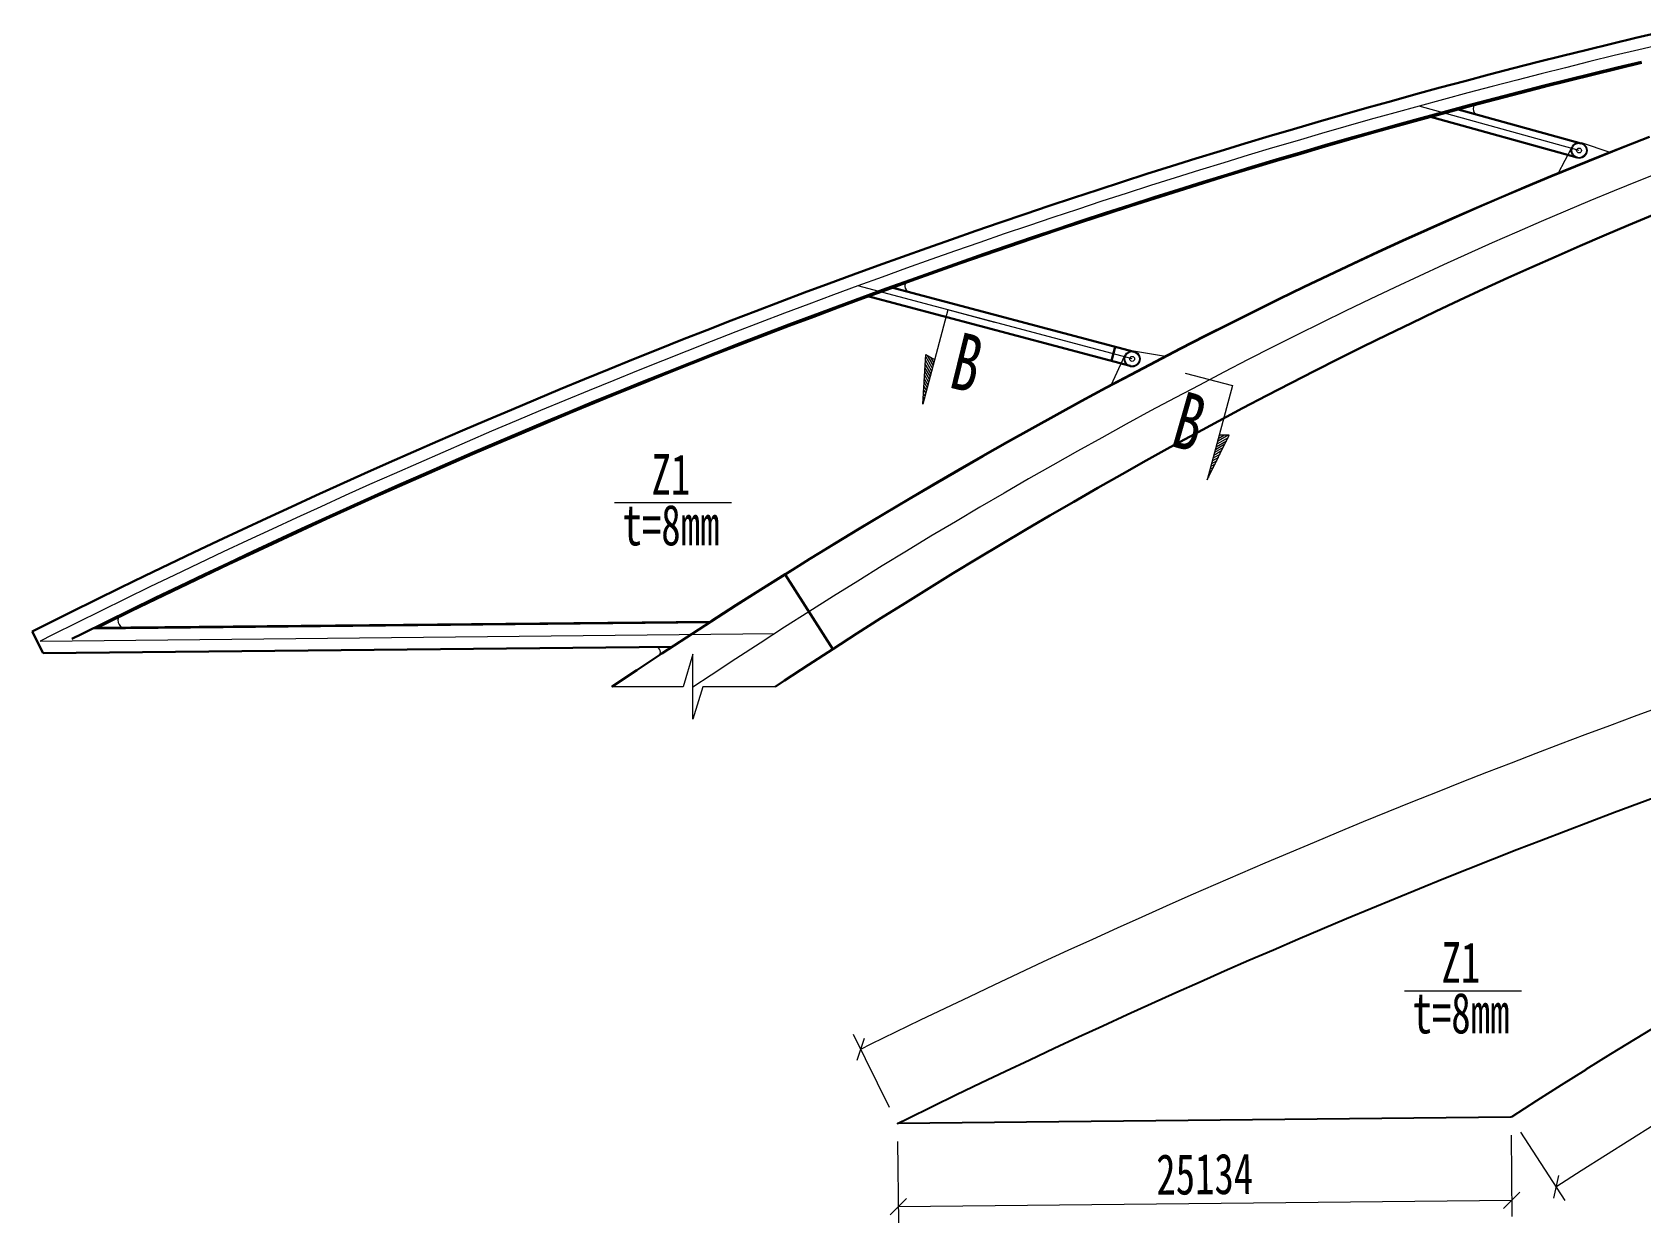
# Model space of a CAD drawing. Header units: millimetres. Extents: x 540604 to 792292, y 37533 to 153832.
# Drawn here: x 540604 to 606518, y 79254 to 128038 of the extents above; entities that cross this region are included whole.
import ezdxf
from ezdxf.enums import TextEntityAlignment as Align

# ---------------------------------------------------------------- set-up
doc = ezdxf.new("R2010")
doc.units = ezdxf.units.MM
doc.linetypes.add('CENTER2', pattern=[28.575, 19.05, -3.175, 3.175, -3.175])
doc.layers.get('Defpoints').update_dxf_attribs({"color": 8})
for name, color, linetype, lineweight in [('Dim', 4, 'Continuous', 15), ('文字', 7, 'Continuous', 15), ('标注', 4, 'Continuous', 13), ('桥 构造粗实', 1, 'Continuous', 30), ('横隔板', 6, 'CENTER2', 18), ('细实线', 4, 'Continuous', 15), ('钢板粗线', 1, 'Continuous', 25)]:
    doc.layers.add(name, color=color, linetype=linetype, lineweight=lineweight)
doc.styles.add('111', font='', dxfattribs={"width": 0.7})
doc.styles.add('BM_Dim', font='', dxfattribs={"width": 0.85})
doc.styles.get('111').set_extended_font_data('仿宋_GB2312')
doc.styles.get('BM_Dim').set_extended_font_data('仿宋_GB2312')
doc.dimstyles.new('200', dxfattribs={"dimscale": 0, "dimtxt": 2.5, "dimasz": 1, "dimexe": 1, "dimexo": 1, "dimgap": 0.6, "dimtad": 1, "dimdec": 0, "dimdsep": 46, "dimtxsty": '111', "dimblk": 'OBLIQUE', "dimcen": 0, "dimclrd": 4, "dimclre": 4, "dimclrt": 4, "dimadec": 1, "dimazin": 2, "dimtfac": 1, "dimtdec": 0, "dimtix": 1, "dimtmove": 2, "dimatfit": 3, "dimfxl": 4, "dimfxlon": 1, "dimtolj": 1, "dimlwd": -1, "dimlwe": -1, "dimarcsym": 0})

# ---------------------------------------------------------------- blocks, each defined once
blk = doc.blocks.new('拱')
at = {"color": 4}
blk.add_lwpolyline([(12744, 4200), (9779, 4200), (9379, 2866), (9379, 5533), (8979, 4200), (8446, 4200), (6060, 4200)], dxfattribs=at)
at = {"layer": '标注', "color": 8, "ltscale": 550}
for p, q in [((45686, 26172), (39130, 27993)), ((46958, 26090), (45789, 26480)), ((44834, 25230), (45397, 26321)), ((27373, 17632), (16130, 20622)), ((28745, 17730), (27427, 17952)), ((26520, 16556), (27077, 17767)), ((-17370, 6071), (12733, 6379))]:
    blk.add_line(p, q, dxfattribs=at)
for points in [[(49130, 30532), (48130, 30297), (47130, 30057), (46130, 29813), (45130, 29565), (44130, 29313), (43130, 29057), (42130, 28797), (41130, 28533), (40130, 28265), (39130, 27993), (38130, 27717), (37130, 27437), (36130, 27152), (35130, 26864), (34130, 26572), (33130, 26276), (32130, 25975), (31130, 25671), (30130, 25363), (29130, 25050), (28130, 24734), (27130, 24413), (26130, 24089), (25130, 23760), (24130, 23428), (23130, 23091), (22130, 22751), (21130, 22406), (20130, 22057), (19130, 21704), (18130, 21348), (17130, 20987), (16130, 20622), (15130, 20253), (14130, 19880), (13130, 19504), (12130, 19123), (11130, 18738), (10130, 18349), (9130, 17956), (8130, 17559), (7130, 17158), (6130, 16752), (5130, 16343), (4130, 15930), (3130, 15513), (2130, 15092), (1130, 14666), (130, 14237), (-870, 13804), (-1870, 13366), (-2870, 12925), (-3870, 12480), (-4870, 12030), (-5870, 11577), (-6870, 11119), (-7870, 10658), (-8870, 10192), (-9870, 9722), (-10870, 9249), (-11870, 8771), (-12870, 8289), (-13870, 7804), (-14870, 7314), (-15870, 6820), (-16870, 6322), (-17370, 6071)], [(49130, 25324), (48130, 24924), (47130, 24518), (46130, 24104), (45130, 23684), (44130, 23257), (43130, 22824), (42130, 22383), (41130, 21936), (40130, 21481), (39130, 21020), (38130, 20552), (37130, 20078), (36130, 19596), (35130, 19108), (34130, 18613), (33130, 18111), (32130, 17602), (31130, 17086), (30130, 16563), (29130, 16034), (28130, 15498), (27130, 14955), (26130, 14405), (25130, 13848), (24130, 13285), (23130, 12714), (22130, 12137), (21130, 11553), (20130, 10962), (19130, 10365), (18130, 9760), (17130, 9149), (16130, 8531), (15130, 7906), (14130, 7274), (13130, 6635), (12130, 5990), (11130, 5338), (10130, 4678), (9379, 4178)]]:
    blk.add_lwpolyline(points, dxfattribs=at)
for centre, radius in [((45686, 26172), 325), ((45686, 26172), 300), ((45686, 26172), 100), ((27373, 17632), 325), ((27373, 17632), 300), ((27373, 17632), 100)]:
    blk.add_circle(centre, radius, dxfattribs=at)
blk.add_arc((41591, 27880), 250, 105.00597, 254.47627, dxfattribs=at)
at = {"layer": '标注', "color": 8}
for centre, radius, start, end in [((18304, 20613), 250, 109.83811, 255.10391), ((-13887, 6907), 300, 116.27999, 270.5858), ((7844, 5629), 200, 303.24831, 90.5858)]:
    blk.add_arc(centre, radius, start, end, dxfattribs=at)
at = {"layer": '桥 构造粗实', "color": 8}
for p, q in [((45766, 26461), (40642, 27884)), ((45605, 25883), (39507, 27577)), ((27450, 17922), (17467, 20577)), ((27295, 17342), (16482, 20218)), ((26522, 17547), (26677, 18127)), ((13154, 8803), (15107, 5745)), ((-15199, 6593), (10084, 6852)), ((-17249, 5573), (-17697, 6466)), ((-17249, 5573), (8524, 5836))]:
    blk.add_line(p, q, dxfattribs=at)
for points in [[(48575, 26725), (47564, 26330), (46552, 25929), (45540, 25520), (44529, 25105), (43517, 24682), (42506, 24253), (41494, 23817), (40482, 23374), (39470, 22924), (38458, 22467), (37447, 22003), (36435, 21533), (35423, 21055), (34411, 20571), (33399, 20079), (32387, 19581), (31375, 19076), (30363, 18564), (29351, 18045), (28339, 17519), (27327, 16986), (26315, 16447), (25303, 15900), (24291, 15347), (23279, 14787), (22267, 14219), (21255, 13645), (20243, 13064), (19231, 12477), (18219, 11882), (17206, 11280), (16194, 10672), (15182, 10056), (14170, 9434), (13158, 8805), (13154, 8803), (12146, 8169), (11134, 7526), (10121, 6876), (9109, 6220), (8097, 5556), (7085, 4886), (6073, 4208), (6060, 4200)], [(49017, 31019), (48015, 30783), (47013, 30543), (46011, 30298), (45009, 30050), (44007, 29798), (43005, 29541), (42004, 29281), (41002, 29016), (40000, 28748), (38998, 28475), (37996, 28198), (36995, 27918), (35993, 27633), (34991, 27344), (33989, 27052), (32987, 26755), (31986, 26454), (30984, 26149), (29982, 25840), (28980, 25527), (27979, 25210), (26977, 24889), (25975, 24564), (24973, 24235), (23972, 23902), (22970, 23565), (21968, 23224), (20967, 22878), (19965, 22529), (18963, 22176), (17962, 21818), (16960, 21457), (15958, 21092), (14957, 20722), (13955, 20349), (12953, 19971), (11952, 19590), (10950, 19204), (9948, 18814), (8947, 18421), (7945, 18023), (6943, 17621), (5942, 17216), (4940, 16806), (3939, 16392), (2937, 15974), (1936, 15552), (934, 15126), (-68, 14696), (-1069, 14262), (-2071, 13824), (-3072, 13382), (-4074, 12936), (-5075, 12486), (-6077, 12032), (-7078, 11573), (-8080, 11111), (-9081, 10645), (-10083, 10175), (-11084, 9700), (-12086, 9222), (-13087, 8739), (-14089, 8253), (-15090, 7763), (-16092, 7268), (-17093, 6769), (-17370, 6631)], [(48697, 23518), (47709, 23106), (46720, 22689), (45732, 22264), (44744, 21832), (43755, 21394), (42767, 20949), (41779, 20498), (40790, 20039), (39802, 19574), (38814, 19102), (37826, 18623), (36838, 18137), (35850, 17645), (34862, 17146), (33874, 16640), (32886, 16128), (31898, 15608), (30910, 15082), (29922, 14549), (28934, 14010), (27946, 13463), (26958, 12910), (25970, 12350), (24982, 11783), (23994, 11210), (23006, 10629), (22018, 10042), (21030, 9448), (20042, 8848), (19054, 8240), (18067, 7626), (17079, 7005), (16091, 6378), (15107, 5745), (14115, 5102), (13127, 4454), (12744, 4200)], [(48246, 29810), (47248, 29571), (46250, 29327), (45252, 29080), (44253, 28828), (43255, 28573), (42257, 28313), (41259, 28050), (40261, 27782), (39263, 27511), (38264, 27235), (37266, 26955), (36268, 26672), (35270, 26384), (34272, 26092), (33273, 25796), (32275, 25497), (31277, 25193), (30279, 24885), (29280, 24573), (28282, 24257), (27284, 23937), (26286, 23614), (25287, 23286), (24289, 22954), (23291, 22618), (22292, 22278), (21294, 21933), (20296, 21585), (19298, 21233), (18299, 20877), (17301, 20517), (16303, 20153), (15304, 19785), (14306, 19412), (13308, 19036), (12309, 18656), (11311, 18271), (10312, 17883), (9314, 17491), (8316, 17094), (7317, 16694), (6319, 16289), (5321, 15881), (4322, 15468), (3324, 15052), (2325, 14631), (1327, 14207), (328, 13778), (-670, 13345), (-1668, 12909), (-2667, 12468), (-3665, 12023), (-4664, 11574), (-5662, 11122), (-6661, 10665), (-7659, 10204), (-8658, 9739), (-9656, 9270), (-10655, 8797), (-11653, 8320), (-12652, 7839), (-13650, 7354), (-14649, 6865), (-15648, 6372), (-16070, 6162)], [(-17370, 6631), (-17370, 6631), (-17697, 6466)]]:
    blk.add_lwpolyline(points, dxfattribs=at)
at = {"layer": '横隔板', "color": 8}
blk.add_line((46303, 22507), (46302, 22509), dxfattribs=at)
blk = doc.blocks.new('_Oblique')
at = {"color": 0, "linetype": 'ByBlock', "lineweight": -2}
blk.add_line((-0.5, -0.5), (0.5, 0.5), dxfattribs=at)
blk = doc.blocks.new('*D17')
at = {"layer": 'Defpoints', "color": 0, "transparency": 16777216}
for p in [(576059, 83321), (601192, 83578), (601227, 80178)]:
    blk.add_point(p, dxfattribs=at)
at = {"layer": '细实线', "color": 4, "transparency": 16777216}
for p, q in [((576067, 82587), (576101, 79254)), ((601199, 82844), (601233, 79511)), ((576094, 79921), (601227, 80178))]:
    blk.add_line(p, q, dxfattribs=at)
at = {"layer": '细实线', "color": 4, "transparency": 16777216, "xscale": 666.6666666666667, "yscale": 666.6666666666667, "zscale": 666.6666666666667}
for p, rotation in [((601227, 80178), 0.5857953001402096), ((576094, 79921), 180.5857953001401)]:
    blk.add_blockref('_Oblique', p, dxfattribs=dict(at, rotation=rotation))
at = {"layer": '细实线', "color": 4, "transparency": 16777216, "insert": (588648, 81242), "char_height": 1666.7, "attachment_point": 5, "rotation": 0.5858, "style": '111'}
blk.add_mtext('\\A1;25134', dxfattribs=at)
blk = doc.blocks.new('剖面箭头')
at = {"ltscale": 10}
h = blk.add_hatch(dxfattribs=at)
h.set_pattern_fill('ANSI31', color=2, style=0)
h.set_pattern_definition([(45, (-182.99888, -777.8594), (-0.088388348, 0.088388348), [])])
h.paths.add_polyline_path([(6, -3), (3.15, -3), (3, -3.6)])
at = {"color": 3, "ltscale": 10}
blk.add_line((0, 0), (0, -3), dxfattribs=at)
at = {"color": 2, "ltscale": 10}
for p, q in [((0, -3), (6, -3)), ((6, -3), (3, -3.6)), ((3, -3.6), (3.15, -3))]:
    blk.add_line(p, q, dxfattribs=at)

msp = doc.modelspace()

# ---------------------------------------------------------------- linework, layer by layer
at = {"layer": '细实线'}
for p, q in [((564463.9, 108761.6), (569264.1, 108761.6)), ((596833.5, 88765.8), (601633.6, 88765.8))]:
    msp.add_line(p, q, dxfattribs=at)
at = {"layer": '细实线', "color": 4}
for p, q in [((575734.6, 83978.9), (574258.7, 86967.7)), ((601590.9, 82963.2), (603405.2, 80166.8))]:
    msp.add_line(p, q, dxfattribs=at)
for points in [[(574553.9, 86370), (574985.3, 86583), (575993.7, 87076.9), (577002, 87566.7), (578010.4, 88052.4), (579018.8, 88534.1), (580027.3, 89011.8), (581035.8, 89485.4), (582044.4, 89954.9), (583053, 90420.5), (584061.6, 90881.9), (585070.3, 91339.3), (586079, 91792.7), (587087.7, 92242), (588096.5, 92687.3), (589105.3, 93128.5), (590114.2, 93565.7), (591123.1, 93998.8), (592132, 94427.9), (593141, 94852.9), (594150, 95273.9), (595159.1, 95690.8), (596168.2, 96103.7), (597177.3, 96512.5), (598186.5, 96917.3), (599195.7, 97318), (600205, 97714.6), (601214.3, 98107.2), (602223.6, 98495.8), (603233, 98880.3), (604242.4, 99260.7), (605251.8, 99637.1), (606261.3, 100009.4), (607270.8, 100377.7)], [(607062.9, 83266.7), (606064.8, 82646.3), (605066.7, 82019.1), (604068.4, 81385), (603069.9, 80744), (603042.3, 80726.1)]]:
    msp.add_lwpolyline(points, dxfattribs=at)
at = {"layer": '钢板粗线'}
for points in [[(606872.5, 123755.1), (605860.9, 123360.3), (604849.3, 122958.7), (603837.6, 122550.1), (602825.9, 122134.6), (601814.2, 121712.2), (600802.4, 121282.9), (599790.7, 120846.7), (598778.9, 120403.6), (597767, 119953.6), (596755.2, 119496.7), (595743.3, 119032.9), (594731.4, 118562.2), (593719.4, 118084.6), (592707.5, 117600.2), (591695.5, 117108.8), (590683.5, 116610.5), (589671.5, 116105.3), (588659.5, 115593.3), (587647.4, 115074.3), (586635.3, 114548.5), (585623.3, 114015.7), (584611.2, 113476.1), (583599.1, 112929.6), (582587, 112376.2), (581574.8, 111815.9), (580562.7, 111248.7), (579550.5, 110674.6), (578538.4, 110093.6), (577526.2, 109505.8), (576514.1, 108911), (575501.9, 108309.4), (574489.7, 107700.9), (573477.5, 107085.4), (572465.3, 106463.2), (571453.1, 105834), (571449.4, 105831.6), (570440.9, 105197.9), (569428.8, 104555), (568416.6, 103905.2), (568382.1, 103882.8), (543249.5, 103625.8), (543676.1, 103836.4), (544674.5, 104325.4), (545672.8, 104810.4), (546671.2, 105291.3), (547669.6, 105768.2), (548667.9, 106241), (549666.3, 106709.9), (550664.6, 107174.7), (551662.9, 107635.5), (552661.3, 108092.2), (553659.6, 108544.9), (554657.9, 108993.6), (555656.2, 109438.3), (556654.5, 109878.9), (557652.8, 110315.5), (558651, 110748.1), (559649.3, 111176.7), (560647.6, 111601.2), (561645.8, 112021.7), (562644.1, 112438.2), (563642.3, 112850.6), (564640.6, 113259.1), (565638.8, 113663.5), (566637, 114063.8), (567635.2, 114460.2), (568633.4, 114852.5), (569631.6, 115240.8), (570629.8, 115625), (571628, 116005.3), (572626.1, 116381.5), (573624.3, 116753.7), (574622.5, 117121.8), (575620.6, 117486), (576618.8, 117846.1), (577616.9, 118202.1), (578615, 118554.2), (579613.2, 118902.2), (580611.3, 119246.2), (581609.4, 119586.2), (582607.5, 119922.1), (583605.6, 120254.1), (584603.7, 120582), (585601.8, 120905.8), (586599.8, 121225.7), (587597.9, 121541.5), (588596, 121853.3), (589594, 122161.1), (590592.1, 122464.8), (591590.1, 122764.5), (592588.1, 123060.2), (593586.2, 123351.9), (594584.2, 123639.5), (595582.2, 123923.2), (596580.2, 124202.8), (597578.2, 124478.3), (598576.2, 124749.9), (599574.2, 125017.4), (600572.2, 125280.9), (601570.2, 125540.4), (602568.1, 125795.8), (603566.1, 126047.3), (604564.1, 126294.7), (605562, 126538), (606560, 126777.4)], [(607299.4, 87396.4), (606287.2, 86781), (605275, 86158.7), (604262.8, 85529.6), (604259.1, 85527.2), (603250.7, 84893.5), (602238.5, 84250.6), (601226.3, 83600.8), (601191.8, 83578.4), (576059.3, 83321.4), (576485.8, 83532), (577484.2, 84021), (578482.5, 84505.9), (579480.9, 84986.9), (580479.3, 85463.8), (581477.6, 85936.6), (582476, 86405.4), (583474.3, 86870.3), (584472.6, 87331), (585471, 87787.8), (586469.3, 88240.5), (587467.6, 88689.2), (588465.9, 89133.9), (589464.2, 89574.5), (590462.5, 90011.1), (591460.7, 90443.7), (592459, 90872.3), (593457.3, 91296.8), (594455.5, 91717.3), (595453.8, 92133.8), (596452, 92546.2), (597450.3, 92954.6), (598448.5, 93359), (599446.7, 93759.4), (600444.9, 94155.8), (601443.1, 94548.1), (602441.3, 94936.4), (603439.5, 95320.6), (604437.7, 95700.9), (605435.9, 96077.1), (606434, 96449.2), (607432.2, 96817.4)]]:
    msp.add_lwpolyline(points, dxfattribs=at)

# ---------------------------------------------------------------- block references
at = {"layer": 'Dim', "yscale": 666.6666666666667, "zscale": 666.6666666666667}
for p, xscale, rotation in [((580053.1, 116145.8), 666.6666666666667, 255.1039070504664), ((587850.9, 114071.5), -666.6666666666667, 75.10390705047881)]:
    msp.add_blockref('剖面箭头', p, dxfattribs=dict(at, xscale=xscale, rotation=rotation))
at = {"layer": '标注', "ltscale": 550}
msp.add_blockref('拱', (558301.6, 97018.8), dxfattribs=at)
at = {"layer": '细实线', "color": 4, "xscale": 666.6666666666667, "yscale": 666.6666666666667, "zscale": 666.6666666666667}
for p, rotation in [((574553.9, 86370), 26.27999044310674), ((603042.3, 80726.1), 212.9750542257436)]:
    msp.add_blockref('_Oblique', p, dxfattribs=dict(at, rotation=rotation))

# ---------------------------------------------------------------- texts
at = {"layer": '文字', "style": 'BM_Dim', "width": 0.7}
for rotation, p in [(346.254474, (578633.1, 113368.6)), (343.95334, (587703.3, 110955.8))]:
    msp.add_text('B', height=2333.3, rotation=rotation, dxfattribs=at).set_placement(p, align=Align.CENTER)
for s, p in [('Z1', (566778.9, 108585.2)), ('t=8mm', (566778.9, 106511.9)), ('Z1', (599148.4, 88589.4)), ('t=8mm', (599148.4, 86516.1))]:
    msp.add_text(s, height=1666.67, dxfattribs=at).set_placement(p, align=Align.BOTTOM_CENTER)

# ---------------------------------------------------------------- dimensions: what is measured, and where the dimension line sits
at = {"layer": '细实线'}
dim = msp.add_aligned_dim(p1=(576059.3, 83321.4), p2=(601191.8, 83578.4), distance=-3400.6, dimstyle='200', override={"dimscale": 666.666667, "dimblk": 'Oblique'}, dxfattribs=at)
dim.commit()
dim.dimension.update_dxf_attribs({"geometry": '*D17', "text_midpoint": (588648.1, 81242.2)})

doc.saveas('drawing.dxf')
